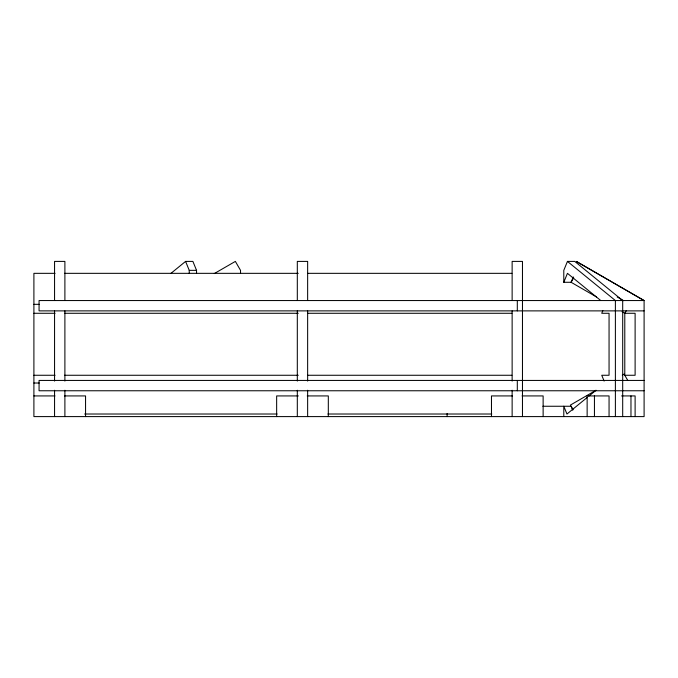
<?xml version="1.0" encoding="UTF-8"?>
<svg xmlns="http://www.w3.org/2000/svg" width="678" height="678" viewBox="0 0 678 678"><rect width="100%" height="100%" fill="white"/><g stroke="black" fill="none" stroke-linecap="round" stroke-linejoin="round"><path stroke-width="1.02" d="M622.692 416.597L622.692 300.549L574.749 261.403L567.444 261.403L563.791 270.353L563.791 282.285L571.096 282.285L596.572 296.989M563.791 282.285L567.444 273.336L600.564 300.371M573.291 276.912L571.096 282.285L573.681 277.811M602.852 310.592L601.75 313.278L609.056 313.278L609.056 375.265L601.75 375.265L604.123 381.078M626.336 310.592L624.785 313.278L624.785 375.265L635.116 375.265L635.116 313.278L624.785 313.278L622.057 311.702M170.958 273.353L185.586 261.403L192.891 261.403L196.544 270.353L196.544 273.336M587.148 397.52L566.961 414.012L563.791 406.258L563.791 416.597M588.767 396.206L596.03 390.274M214.29 273.573L235.368 261.403L240.529 270.353L240.529 273.336M595.886 390.35L570.41 405.063L573.088 409.707M622.268 375.12L624.091 374.07L627.769 380.434M185.586 261.403L189.238 270.353L196.544 270.353M55.054 273.336L33.9 273.336L33.9 416.597L644.1 416.597L644.1 300.549L576.3 261.403L644.066 300.549L39.07 300.549L39.07 310.88L644.1 310.88M64.571 273.336L298.278 273.336M307.795 273.336L511.89 273.336M33.9 304.329L39.188 304.329M33.9 313.278L55.054 313.278M64.571 313.278L298.278 313.278M307.795 313.278L511.89 313.278M33.9 375.265L55.054 375.265M64.571 375.265L298.278 375.265M307.795 375.265L511.89 375.265M644.1 380.434L39.07 380.434L39.07 390.765L644.1 390.765M33.9 383.019L39.188 383.019M33.9 395.927L54.986 395.927M64.469 395.927L85.555 395.927L85.555 416.597M298.345 395.927L276.649 395.927L276.649 416.597M307.227 395.927L328.313 395.927L328.313 416.597M512.56 395.927L491.474 395.927L491.474 416.597M522.043 395.927L543.129 395.927L543.129 416.597M621.582 395.927L635.116 395.927L635.116 416.597M542.866 406.258L571.139 406.258L572.681 410.139M84.657 414.012L277.124 414.012M327.889 414.012L491.796 414.012M617.209 296.972L623.582 300.651M567.444 261.403L615.387 300.549L615.387 416.597M630.972 395.927L630.972 416.597M609.056 416.597L609.056 395.927L587.14 395.927L587.14 416.597M594.445 395.927L594.445 416.597M522.467 416.597L522.467 261.403L512.136 261.403L512.136 300.549M517.306 300.549L517.306 310.88M517.306 380.434L517.306 390.765M512.136 310.88L512.136 381.078M512.136 390.248L512.136 416.597M447.124 413.495L447.124 416.597M307.642 300.549L307.642 261.403L297.311 261.403L297.311 300.549M307.642 310.88L307.642 381.078M307.642 390.248L307.642 416.597M297.311 310.88L297.311 381.078M297.311 390.248L297.311 416.597M189.238 270.353L189.238 273.336M64.893 300.549L64.893 261.403L54.562 261.403L54.562 300.549M64.893 310.88L64.893 381.078M64.893 390.248L64.893 416.597M54.562 310.88L54.562 381.078M54.562 390.248L54.562 416.597"/></g></svg>
